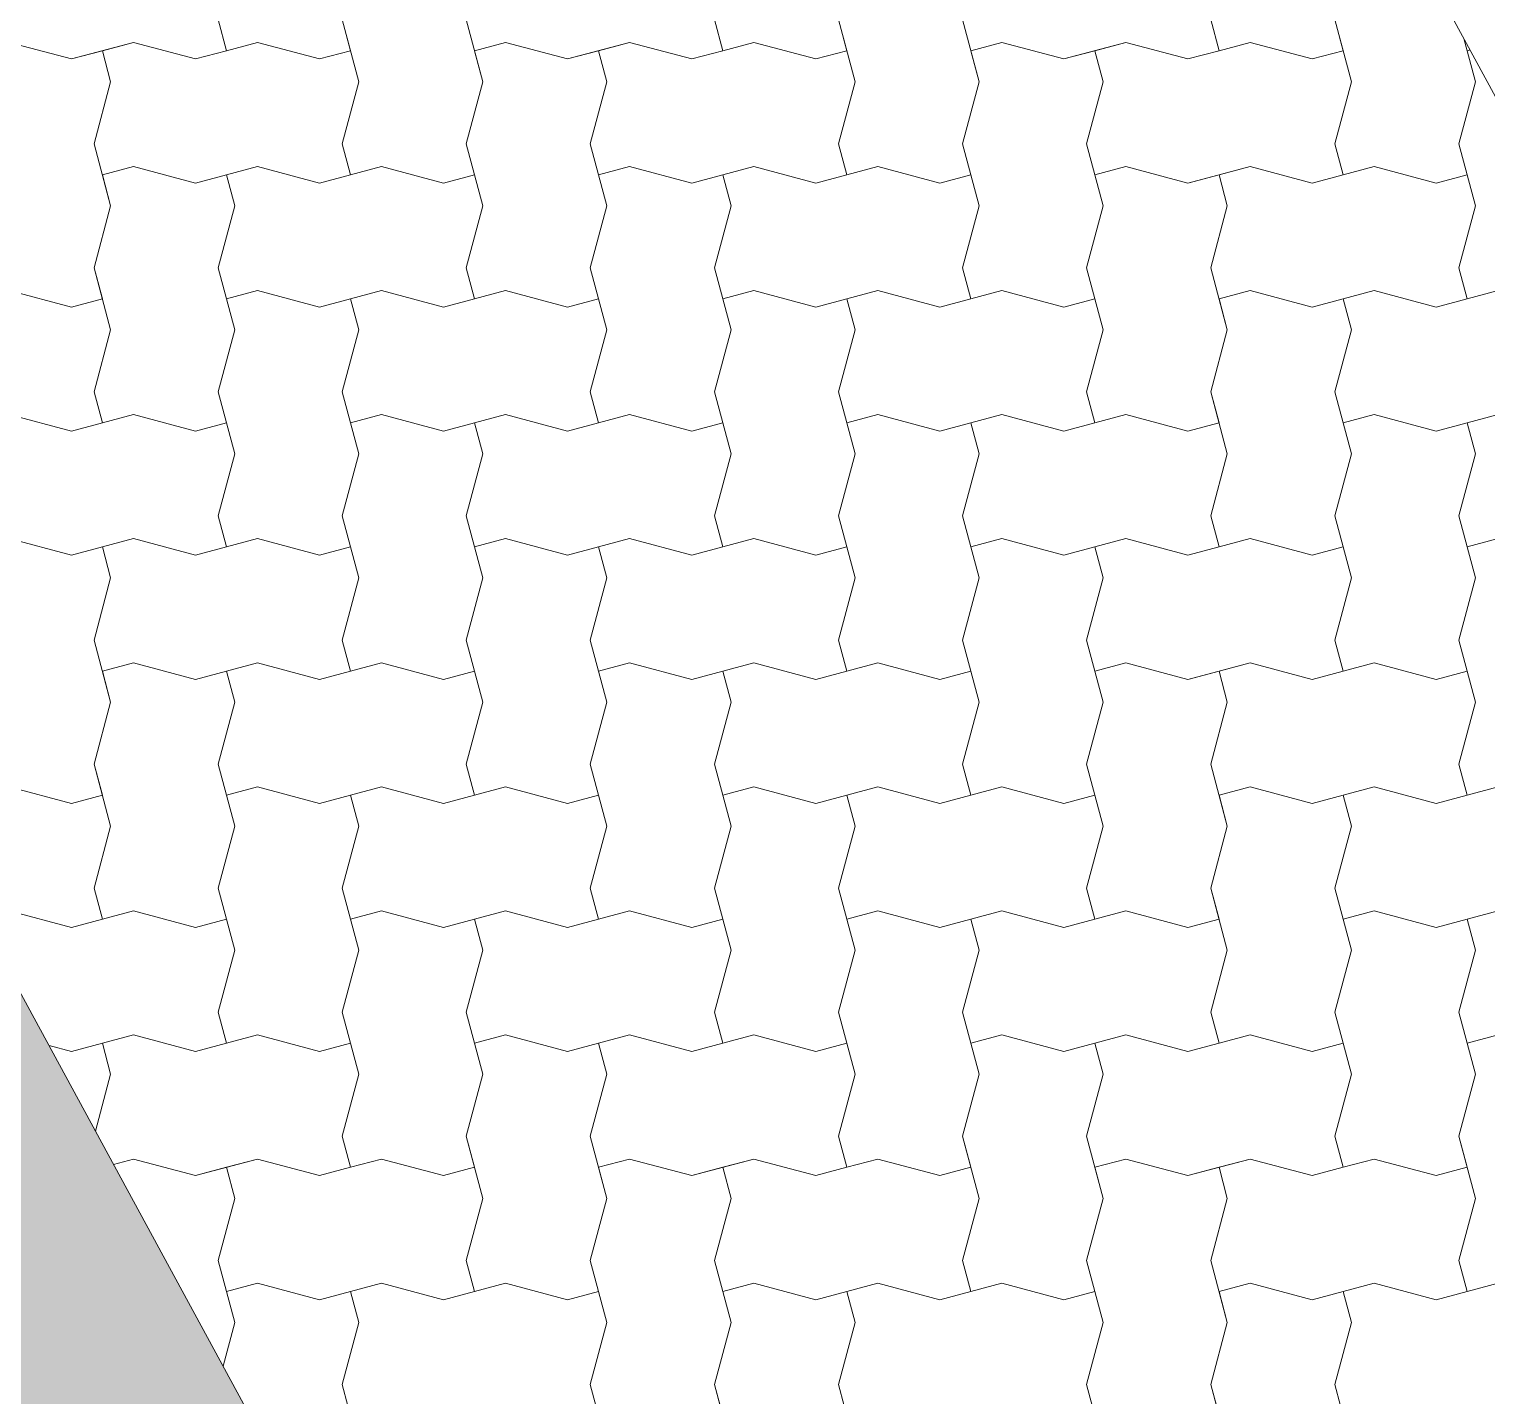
# Model space of a CAD drawing. Header units: metres. Extents: x -111189 to -108577, y -72951 to -72647.
# Drawn here: x -111165.217 to -111164.042, y -72946.557 to -72945.456 of the extents above; entities that cross this region are included whole.
import ezdxf

# ---------------------------------------------------------------- set-up
doc = ezdxf.new("R2010")
doc.units = ezdxf.units.M
doc.header["$MEASUREMENT"] = 0
doc.set_wipeout_variables(frame=1)
doc.linetypes.add('Wipeout_Contour', pattern=[1, 0, -1])
for name, color, linetype in [('02 - ESTRADAS', 7, 'Continuous'), ('02 - PASSEIOS', 7, 'Continuous'), ('Planta Piso -1_1_01 - TERRENO PROPOSTO', 7, 'Continuous')]:
    doc.layers.add(name, color=color, linetype=linetype)

# ---------------------------------------------------------------- blocks, each defined once
blk = doc.blocks.new('Malha_7_1', base_point=(-111182.45, -72914.5203))
at = {"layer": '02 - ESTRADAS', "linetype": 'Continuous', "lineweight": 0}
blk.add_hatch(color=59, dxfattribs=at).paths.add_polyline_path([(-111182.45, -72914.5203), (-111188.8126, -72916.4733), (-111186.8713, -72920.0457), (-111184.43, -72924.5384), (-111179.542, -72933.5337), (-111178.9858, -72934.5573), (-111177.1266, -72937.9788), (-111170.2715, -72950.5942), (-111163.9365, -72948.6033), (-111171.3979, -72934.867), (-111173.1932, -72931.5618), (-111177.5277, -72923.5822), (-111178.6992, -72921.4255), (-111179.283, -72920.3506), (-111181.1398, -72916.9324)])
at = {"layer": '02 - ESTRADAS', "color": 7, "linetype": 'Continuous', "lineweight": 13, "flags": 128}
blk.add_lwpolyline([(-111182.45, -72914.5203), (-111181.1398, -72916.9324), (-111179.283, -72920.3506), (-111178.6992, -72921.4255), (-111177.5277, -72923.5822), (-111173.1932, -72931.5618), (-111171.3979, -72934.867), (-111163.9365, -72948.6033), (-111170.2715, -72950.5942), (-111177.1266, -72937.9788), (-111178.9858, -72934.5573), (-111179.542, -72933.5337), (-111184.43, -72924.5384), (-111186.8713, -72920.0457), (-111188.8126, -72916.4733)], close=True, dxfattribs=at)
blk = doc.blocks.new('*X25', base_point=(-110957.0649, -73026.2797))
at = {"layer": '02 - PASSEIOS', "color": 253, "linetype": 'Continuous', "lineweight": 9}
for p, q in [((-111165.0649, -72945.448), (-111165.0582, -72945.473)), ((-111164.9649, -72945.448), (-111164.9582, -72945.473)), ((-111164.9649, -72945.448), (-111164.9515, -72945.498)), ((-111164.8649, -72945.448), (-111164.8515, -72945.498)), ((-111164.6649, -72945.448), (-111164.6582, -72945.473)), ((-111164.5649, -72945.448), (-111164.5582, -72945.473)), ((-111164.5649, -72945.448), (-111164.5515, -72945.498)), ((-111164.4649, -72945.448), (-111164.4515, -72945.498)), ((-111164.2649, -72945.448), (-111164.2582, -72945.473)), ((-111164.1649, -72945.448), (-111164.1582, -72945.473)), ((-111164.1649, -72945.448), (-111164.1515, -72945.498)), ((-111165.2332, -72945.4663), (-111165.1832, -72945.4797)), ((-111165.2332, -72945.4663), (-111165.1832, -72945.4797)), ((-111165.1832, -72945.4797), (-111165.1332, -72945.4663)), ((-111165.1332, -72945.4663), (-111165.1582, -72945.473)), ((-111165.1332, -72945.4663), (-111165.0832, -72945.4797)), ((-111165.1332, -72945.4663), (-111165.0832, -72945.4797)), ((-111165.0332, -72945.4663), (-111165.0582, -72945.473)), ((-111165.0332, -72945.4663), (-111164.9832, -72945.4797)), ((-111164.8332, -72945.4663), (-111164.8582, -72945.473)), ((-111164.8332, -72945.4663), (-111164.8582, -72945.473)), ((-111164.8332, -72945.4663), (-111164.7832, -72945.4797)), ((-111164.8332, -72945.4663), (-111164.7832, -72945.4797)), ((-111164.7832, -72945.4797), (-111164.7332, -72945.4663)), ((-111164.7332, -72945.4663), (-111164.7582, -72945.473)), ((-111164.7332, -72945.4663), (-111164.6832, -72945.4797)), ((-111164.7332, -72945.4663), (-111164.6832, -72945.4797)), ((-111164.6332, -72945.4663), (-111164.6582, -72945.473)), ((-111164.6332, -72945.4663), (-111164.5832, -72945.4797)), ((-111164.4332, -72945.4663), (-111164.4582, -72945.473)), ((-111164.4332, -72945.4663), (-111164.4582, -72945.473)), ((-111164.4332, -72945.4663), (-111164.3832, -72945.4797)), ((-111164.4332, -72945.4663), (-111164.3832, -72945.4797)), ((-111164.3832, -72945.4797), (-111164.3332, -72945.4663)), ((-111164.3332, -72945.4663), (-111164.3582, -72945.473)), ((-111164.3332, -72945.4663), (-111164.2832, -72945.4797)), ((-111164.3332, -72945.4663), (-111164.2832, -72945.4797)), ((-111164.2332, -72945.4663), (-111164.2582, -72945.473)), ((-111164.2332, -72945.4663), (-111164.1832, -72945.4797)), ((-111164.0608, -72945.4633), (-111164.0515, -72945.498)), ((-111165.1832, -72945.4797), (-111165.1582, -72945.473)), ((-111165.1515, -72945.498), (-111165.1582, -72945.473)), ((-111165.0832, -72945.4797), (-111165.0582, -72945.473)), ((-111165.0832, -72945.4797), (-111165.0582, -72945.473)), ((-111164.9832, -72945.4797), (-111164.9582, -72945.473)), ((-111164.8515, -72945.498), (-111164.8582, -72945.473)), ((-111164.7832, -72945.4797), (-111164.7582, -72945.473)), ((-111164.7515, -72945.498), (-111164.7582, -72945.473)), ((-111164.6832, -72945.4797), (-111164.6582, -72945.473)), ((-111164.6832, -72945.4797), (-111164.6582, -72945.473)), ((-111164.5832, -72945.4797), (-111164.5582, -72945.473)), ((-111164.4515, -72945.498), (-111164.4582, -72945.473)), ((-111164.3832, -72945.4797), (-111164.3582, -72945.473)), ((-111164.3515, -72945.498), (-111164.3582, -72945.473)), ((-111164.2832, -72945.4797), (-111164.2582, -72945.473)), ((-111164.2832, -72945.4797), (-111164.2582, -72945.473)), ((-111164.1832, -72945.4797), (-111164.1582, -72945.473)), ((-111164.0558, -72945.4724), (-111164.0582, -72945.473)), ((-111164.0558, -72945.4724), (-111164.0582, -72945.473)), ((-111164.0515, -72945.498), (-111164.0582, -72945.473)), ((-111165.1515, -72945.498), (-111165.1649, -72945.548)), ((-111164.9515, -72945.498), (-111164.9649, -72945.548)), ((-111164.8515, -72945.498), (-111164.8649, -72945.548)), ((-111164.8515, -72945.498), (-111164.8649, -72945.548)), ((-111164.7515, -72945.498), (-111164.7649, -72945.548)), ((-111164.5515, -72945.498), (-111164.5649, -72945.548)), ((-111164.4515, -72945.498), (-111164.4649, -72945.548)), ((-111164.4515, -72945.498), (-111164.4649, -72945.548)), ((-111164.3515, -72945.498), (-111164.3649, -72945.548)), ((-111164.1515, -72945.498), (-111164.1649, -72945.548)), ((-111164.0515, -72945.498), (-111164.0649, -72945.548)), ((-111164.0515, -72945.498), (-111164.0649, -72945.548)), ((-111165.1649, -72945.548), (-111165.1515, -72945.598)), ((-111164.9649, -72945.548), (-111164.9582, -72945.573)), ((-111164.8649, -72945.548), (-111164.8582, -72945.573)), ((-111164.8649, -72945.548), (-111164.8515, -72945.598)), ((-111164.7649, -72945.548), (-111164.7515, -72945.598)), ((-111164.5649, -72945.548), (-111164.5582, -72945.573)), ((-111164.4649, -72945.548), (-111164.4582, -72945.573)), ((-111164.4649, -72945.548), (-111164.4515, -72945.598)), ((-111164.3649, -72945.548), (-111164.3515, -72945.598)), ((-111164.1649, -72945.548), (-111164.1582, -72945.573)), ((-111164.0649, -72945.548), (-111164.0582, -72945.573)), ((-111164.0649, -72945.548), (-111164.0515, -72945.598)), ((-111165.1332, -72945.5663), (-111165.1582, -72945.573)), ((-111165.1332, -72945.5663), (-111165.1582, -72945.573)), ((-111165.1332, -72945.5663), (-111165.0832, -72945.5797)), ((-111165.1332, -72945.5663), (-111165.0832, -72945.5797)), ((-111165.0832, -72945.5797), (-111165.0332, -72945.5663)), ((-111165.0332, -72945.5663), (-111165.0582, -72945.573)), ((-111165.0332, -72945.5663), (-111164.9832, -72945.5797)), ((-111165.0332, -72945.5663), (-111164.9832, -72945.5797)), ((-111164.9332, -72945.5663), (-111164.9582, -72945.573)), ((-111164.9332, -72945.5663), (-111164.8832, -72945.5797)), ((-111164.7332, -72945.5663), (-111164.7582, -72945.573)), ((-111164.7332, -72945.5663), (-111164.7582, -72945.573)), ((-111164.7332, -72945.5663), (-111164.6832, -72945.5797)), ((-111164.7332, -72945.5663), (-111164.6832, -72945.5797)), ((-111164.6832, -72945.5797), (-111164.6332, -72945.5663)), ((-111164.6332, -72945.5663), (-111164.6582, -72945.573)), ((-111164.6332, -72945.5663), (-111164.5832, -72945.5797)), ((-111164.6332, -72945.5663), (-111164.5832, -72945.5797)), ((-111164.5332, -72945.5663), (-111164.5582, -72945.573)), ((-111164.5332, -72945.5663), (-111164.4832, -72945.5797)), ((-111164.3332, -72945.5663), (-111164.3582, -72945.573)), ((-111164.3332, -72945.5663), (-111164.3582, -72945.573)), ((-111164.3332, -72945.5663), (-111164.2832, -72945.5797)), ((-111164.3332, -72945.5663), (-111164.2832, -72945.5797)), ((-111164.2832, -72945.5797), (-111164.2332, -72945.5663)), ((-111164.2332, -72945.5663), (-111164.2582, -72945.573)), ((-111164.2332, -72945.5663), (-111164.1832, -72945.5797)), ((-111164.2332, -72945.5663), (-111164.1832, -72945.5797)), ((-111164.1332, -72945.5663), (-111164.1582, -72945.573)), ((-111164.1332, -72945.5663), (-111164.0832, -72945.5797)), ((-111165.1515, -72945.598), (-111165.1582, -72945.573)), ((-111165.0832, -72945.5797), (-111165.0582, -72945.573)), ((-111165.0515, -72945.598), (-111165.0582, -72945.573)), ((-111164.9832, -72945.5797), (-111164.9582, -72945.573)), ((-111164.9832, -72945.5797), (-111164.9582, -72945.573)), ((-111164.8832, -72945.5797), (-111164.8582, -72945.573)), ((-111164.7515, -72945.598), (-111164.7582, -72945.573)), ((-111164.6832, -72945.5797), (-111164.6582, -72945.573)), ((-111164.6515, -72945.598), (-111164.6582, -72945.573)), ((-111164.5832, -72945.5797), (-111164.5582, -72945.573)), ((-111164.5832, -72945.5797), (-111164.5582, -72945.573)), ((-111164.4832, -72945.5797), (-111164.4582, -72945.573)), ((-111164.3515, -72945.598), (-111164.3582, -72945.573)), ((-111164.2832, -72945.5797), (-111164.2582, -72945.573)), ((-111164.2515, -72945.598), (-111164.2582, -72945.573)), ((-111164.1832, -72945.5797), (-111164.1582, -72945.573)), ((-111164.1832, -72945.5797), (-111164.1582, -72945.573)), ((-111164.0832, -72945.5797), (-111164.0582, -72945.573)), ((-111165.1515, -72945.598), (-111165.1649, -72945.648)), ((-111165.1515, -72945.598), (-111165.1649, -72945.648)), ((-111165.0515, -72945.598), (-111165.0649, -72945.648)), ((-111164.8515, -72945.598), (-111164.8649, -72945.648)), ((-111164.7515, -72945.598), (-111164.7649, -72945.648)), ((-111164.7515, -72945.598), (-111164.7649, -72945.648)), ((-111164.6515, -72945.598), (-111164.6649, -72945.648)), ((-111164.4515, -72945.598), (-111164.4649, -72945.648)), ((-111164.3515, -72945.598), (-111164.3649, -72945.648)), ((-111164.3515, -72945.598), (-111164.3649, -72945.648)), ((-111164.2515, -72945.598), (-111164.2649, -72945.648)), ((-111164.0515, -72945.598), (-111164.0649, -72945.648)), ((-111165.1649, -72945.648), (-111165.1582, -72945.673)), ((-111165.1649, -72945.648), (-111165.1515, -72945.698)), ((-111165.0649, -72945.648), (-111165.0515, -72945.698)), ((-111164.8649, -72945.648), (-111164.8582, -72945.673)), ((-111164.7649, -72945.648), (-111164.7582, -72945.673)), ((-111164.7649, -72945.648), (-111164.7515, -72945.698)), ((-111164.6649, -72945.648), (-111164.6515, -72945.698)), ((-111164.4649, -72945.648), (-111164.4582, -72945.673)), ((-111164.3649, -72945.648), (-111164.3582, -72945.673)), ((-111164.3649, -72945.648), (-111164.3515, -72945.698)), ((-111164.2649, -72945.648), (-111164.2515, -72945.698)), ((-111164.0649, -72945.648), (-111164.0582, -72945.673)), ((-111165.2332, -72945.6663), (-111165.1832, -72945.6797)), ((-111165.0332, -72945.6663), (-111165.0582, -72945.673)), ((-111165.0332, -72945.6663), (-111165.0582, -72945.673)), ((-111165.0332, -72945.6663), (-111164.9832, -72945.6797)), ((-111165.0332, -72945.6663), (-111164.9832, -72945.6797)), ((-111164.9832, -72945.6797), (-111164.9332, -72945.6663)), ((-111164.9332, -72945.6663), (-111164.9582, -72945.673)), ((-111164.9332, -72945.6663), (-111164.8832, -72945.6797)), ((-111164.9332, -72945.6663), (-111164.8832, -72945.6797)), ((-111164.8332, -72945.6663), (-111164.8582, -72945.673)), ((-111164.8332, -72945.6663), (-111164.7832, -72945.6797)), ((-111164.6332, -72945.6663), (-111164.6582, -72945.673)), ((-111164.6332, -72945.6663), (-111164.6582, -72945.673)), ((-111164.6332, -72945.6663), (-111164.5832, -72945.6797)), ((-111164.6332, -72945.6663), (-111164.5832, -72945.6797)), ((-111164.5832, -72945.6797), (-111164.5332, -72945.6663)), ((-111164.5332, -72945.6663), (-111164.5582, -72945.673)), ((-111164.5332, -72945.6663), (-111164.4832, -72945.6797)), ((-111164.5332, -72945.6663), (-111164.4832, -72945.6797)), ((-111164.4332, -72945.6663), (-111164.4582, -72945.673)), ((-111164.4332, -72945.6663), (-111164.3832, -72945.6797)), ((-111164.2332, -72945.6663), (-111164.2582, -72945.673)), ((-111164.2332, -72945.6663), (-111164.2582, -72945.673)), ((-111164.2332, -72945.6663), (-111164.1832, -72945.6797)), ((-111164.2332, -72945.6663), (-111164.1832, -72945.6797)), ((-111164.1832, -72945.6797), (-111164.1332, -72945.6663)), ((-111164.1332, -72945.6663), (-111164.1582, -72945.673)), ((-111164.1332, -72945.6663), (-111164.0832, -72945.6797)), ((-111164.1332, -72945.6663), (-111164.0832, -72945.6797)), ((-111164.0332, -72945.6663), (-111164.0582, -72945.673)), ((-111165.1832, -72945.6797), (-111165.1582, -72945.673)), ((-111165.0515, -72945.698), (-111165.0582, -72945.673)), ((-111164.9832, -72945.6797), (-111164.9582, -72945.673)), ((-111164.9515, -72945.698), (-111164.9582, -72945.673)), ((-111164.8832, -72945.6797), (-111164.8582, -72945.673)), ((-111164.8832, -72945.6797), (-111164.8582, -72945.673)), ((-111164.7832, -72945.6797), (-111164.7582, -72945.673)), ((-111164.6515, -72945.698), (-111164.6582, -72945.673)), ((-111164.5832, -72945.6797), (-111164.5582, -72945.673)), ((-111164.5515, -72945.698), (-111164.5582, -72945.673)), ((-111164.4832, -72945.6797), (-111164.4582, -72945.673)), ((-111164.4832, -72945.6797), (-111164.4582, -72945.673)), ((-111164.3832, -72945.6797), (-111164.3582, -72945.673)), ((-111164.2515, -72945.698), (-111164.2582, -72945.673)), ((-111164.1832, -72945.6797), (-111164.1582, -72945.673)), ((-111164.1515, -72945.698), (-111164.1582, -72945.673)), ((-111164.0832, -72945.6797), (-111164.0582, -72945.673)), ((-111164.0832, -72945.6797), (-111164.0582, -72945.673)), ((-111165.1515, -72945.698), (-111165.1649, -72945.748)), ((-111165.0515, -72945.698), (-111165.0649, -72945.748)), ((-111165.0515, -72945.698), (-111165.0649, -72945.748)), ((-111164.9515, -72945.698), (-111164.9649, -72945.748)), ((-111164.7515, -72945.698), (-111164.7649, -72945.748)), ((-111164.6515, -72945.698), (-111164.6649, -72945.748)), ((-111164.6515, -72945.698), (-111164.6649, -72945.748)), ((-111164.5515, -72945.698), (-111164.5649, -72945.748)), ((-111164.3515, -72945.698), (-111164.3649, -72945.748)), ((-111164.2515, -72945.698), (-111164.2649, -72945.748)), ((-111164.2515, -72945.698), (-111164.2649, -72945.748)), ((-111164.1515, -72945.698), (-111164.1649, -72945.748)), ((-111165.1649, -72945.748), (-111165.1582, -72945.773)), ((-111165.0649, -72945.748), (-111165.0582, -72945.773)), ((-111165.0649, -72945.748), (-111165.0515, -72945.798)), ((-111164.9649, -72945.748), (-111164.9515, -72945.798)), ((-111164.7649, -72945.748), (-111164.7582, -72945.773)), ((-111164.6649, -72945.748), (-111164.6582, -72945.773)), ((-111164.6649, -72945.748), (-111164.6515, -72945.798)), ((-111164.5649, -72945.748), (-111164.5515, -72945.798)), ((-111164.3649, -72945.748), (-111164.3582, -72945.773)), ((-111164.2649, -72945.748), (-111164.2582, -72945.773)), ((-111164.2649, -72945.748), (-111164.2515, -72945.798)), ((-111164.1649, -72945.748), (-111164.1515, -72945.798)), ((-111165.2332, -72945.7663), (-111165.1832, -72945.7797)), ((-111165.2332, -72945.7663), (-111165.1832, -72945.7797)), ((-111165.1332, -72945.7663), (-111165.1582, -72945.773)), ((-111165.1332, -72945.7663), (-111165.0832, -72945.7797)), ((-111164.9332, -72945.7663), (-111164.9582, -72945.773)), ((-111164.9332, -72945.7663), (-111164.9582, -72945.773)), ((-111164.9332, -72945.7663), (-111164.8832, -72945.7797)), ((-111164.9332, -72945.7663), (-111164.8832, -72945.7797)), ((-111164.8832, -72945.7797), (-111164.8332, -72945.7663)), ((-111164.8332, -72945.7663), (-111164.8582, -72945.773)), ((-111164.8332, -72945.7663), (-111164.7832, -72945.7797)), ((-111164.8332, -72945.7663), (-111164.7832, -72945.7797)), ((-111164.7332, -72945.7663), (-111164.7582, -72945.773)), ((-111164.7332, -72945.7663), (-111164.6832, -72945.7797)), ((-111164.5332, -72945.7663), (-111164.5582, -72945.773)), ((-111164.5332, -72945.7663), (-111164.5582, -72945.773)), ((-111164.5332, -72945.7663), (-111164.4832, -72945.7797)), ((-111164.5332, -72945.7663), (-111164.4832, -72945.7797)), ((-111164.4832, -72945.7797), (-111164.4332, -72945.7663)), ((-111164.4332, -72945.7663), (-111164.4582, -72945.773)), ((-111164.4332, -72945.7663), (-111164.3832, -72945.7797)), ((-111164.4332, -72945.7663), (-111164.3832, -72945.7797)), ((-111164.3332, -72945.7663), (-111164.3582, -72945.773)), ((-111164.3332, -72945.7663), (-111164.2832, -72945.7797)), ((-111164.1332, -72945.7663), (-111164.1582, -72945.773)), ((-111164.1332, -72945.7663), (-111164.1582, -72945.773)), ((-111164.1332, -72945.7663), (-111164.0832, -72945.7797)), ((-111164.1332, -72945.7663), (-111164.0832, -72945.7797)), ((-111164.0832, -72945.7797), (-111164.0332, -72945.7663)), ((-111164.0332, -72945.7663), (-111164.0582, -72945.773)), ((-111165.1832, -72945.7797), (-111165.1582, -72945.773)), ((-111165.1832, -72945.7797), (-111165.1582, -72945.773)), ((-111165.0832, -72945.7797), (-111165.0582, -72945.773)), ((-111164.9515, -72945.798), (-111164.9582, -72945.773)), ((-111164.8832, -72945.7797), (-111164.8582, -72945.773)), ((-111164.8515, -72945.798), (-111164.8582, -72945.773)), ((-111164.7832, -72945.7797), (-111164.7582, -72945.773)), ((-111164.7832, -72945.7797), (-111164.7582, -72945.773)), ((-111164.6832, -72945.7797), (-111164.6582, -72945.773)), ((-111164.5515, -72945.798), (-111164.5582, -72945.773)), ((-111164.4832, -72945.7797), (-111164.4582, -72945.773)), ((-111164.4515, -72945.798), (-111164.4582, -72945.773)), ((-111164.3832, -72945.7797), (-111164.3582, -72945.773)), ((-111164.3832, -72945.7797), (-111164.3582, -72945.773)), ((-111164.2832, -72945.7797), (-111164.2582, -72945.773)), ((-111164.1515, -72945.798), (-111164.1582, -72945.773)), ((-111164.0832, -72945.7797), (-111164.0582, -72945.773)), ((-111164.0515, -72945.798), (-111164.0582, -72945.773)), ((-111165.0515, -72945.798), (-111165.0649, -72945.848)), ((-111164.9515, -72945.798), (-111164.9649, -72945.848)), ((-111164.9515, -72945.798), (-111164.9649, -72945.848)), ((-111164.8515, -72945.798), (-111164.8649, -72945.848)), ((-111164.6515, -72945.798), (-111164.6649, -72945.848)), ((-111164.5515, -72945.798), (-111164.5649, -72945.848)), ((-111164.5515, -72945.798), (-111164.5649, -72945.848)), ((-111164.4515, -72945.798), (-111164.4649, -72945.848)), ((-111164.2515, -72945.798), (-111164.2649, -72945.848)), ((-111164.1515, -72945.798), (-111164.1649, -72945.848)), ((-111164.1515, -72945.798), (-111164.1649, -72945.848)), ((-111164.0515, -72945.798), (-111164.0649, -72945.848)), ((-111165.0649, -72945.848), (-111165.0582, -72945.873)), ((-111164.9649, -72945.848), (-111164.9582, -72945.873)), ((-111164.9649, -72945.848), (-111164.9515, -72945.898)), ((-111164.8649, -72945.848), (-111164.8515, -72945.898)), ((-111164.6649, -72945.848), (-111164.6582, -72945.873)), ((-111164.5649, -72945.848), (-111164.5582, -72945.873)), ((-111164.5649, -72945.848), (-111164.5515, -72945.898)), ((-111164.4649, -72945.848), (-111164.4515, -72945.898)), ((-111164.2649, -72945.848), (-111164.2582, -72945.873)), ((-111164.1649, -72945.848), (-111164.1582, -72945.873)), ((-111164.1649, -72945.848), (-111164.1515, -72945.898)), ((-111164.0649, -72945.848), (-111164.0515, -72945.898)), ((-111165.2332, -72945.8663), (-111165.1832, -72945.8797)), ((-111165.2332, -72945.8663), (-111165.1832, -72945.8797)), ((-111165.1832, -72945.8797), (-111165.1332, -72945.8663)), ((-111165.1832, -72945.8797), (-111165.1582, -72945.873)), ((-111165.1332, -72945.8663), (-111165.1582, -72945.873)), ((-111165.1515, -72945.898), (-111165.1582, -72945.873)), ((-111165.1332, -72945.8663), (-111165.0832, -72945.8797)), ((-111165.1332, -72945.8663), (-111165.0832, -72945.8797)), ((-111165.0832, -72945.8797), (-111165.0582, -72945.873)), ((-111165.0832, -72945.8797), (-111165.0582, -72945.873)), ((-111165.0332, -72945.8663), (-111165.0582, -72945.873)), ((-111165.0332, -72945.8663), (-111164.9832, -72945.8797)), ((-111164.9832, -72945.8797), (-111164.9582, -72945.873)), ((-111164.8332, -72945.8663), (-111164.8582, -72945.873)), ((-111164.8332, -72945.8663), (-111164.8582, -72945.873)), ((-111164.8515, -72945.898), (-111164.8582, -72945.873)), ((-111164.8332, -72945.8663), (-111164.7832, -72945.8797)), ((-111164.8332, -72945.8663), (-111164.7832, -72945.8797)), ((-111164.7832, -72945.8797), (-111164.7332, -72945.8663)), ((-111164.7832, -72945.8797), (-111164.7582, -72945.873)), ((-111164.7332, -72945.8663), (-111164.7582, -72945.873)), ((-111164.7515, -72945.898), (-111164.7582, -72945.873)), ((-111164.7332, -72945.8663), (-111164.6832, -72945.8797)), ((-111164.7332, -72945.8663), (-111164.6832, -72945.8797)), ((-111164.6832, -72945.8797), (-111164.6582, -72945.873)), ((-111164.6832, -72945.8797), (-111164.6582, -72945.873)), ((-111164.6332, -72945.8663), (-111164.6582, -72945.873)), ((-111164.6332, -72945.8663), (-111164.5832, -72945.8797)), ((-111164.5832, -72945.8797), (-111164.5582, -72945.873)), ((-111164.4332, -72945.8663), (-111164.4582, -72945.873)), ((-111164.4332, -72945.8663), (-111164.4582, -72945.873)), ((-111164.4515, -72945.898), (-111164.4582, -72945.873)), ((-111164.4332, -72945.8663), (-111164.3832, -72945.8797)), ((-111164.4332, -72945.8663), (-111164.3832, -72945.8797)), ((-111164.3832, -72945.8797), (-111164.3332, -72945.8663)), ((-111164.3832, -72945.8797), (-111164.3582, -72945.873)), ((-111164.3332, -72945.8663), (-111164.3582, -72945.873)), ((-111164.3515, -72945.898), (-111164.3582, -72945.873)), ((-111164.3332, -72945.8663), (-111164.2832, -72945.8797)), ((-111164.3332, -72945.8663), (-111164.2832, -72945.8797)), ((-111164.2832, -72945.8797), (-111164.2582, -72945.873)), ((-111164.2832, -72945.8797), (-111164.2582, -72945.873)), ((-111164.2332, -72945.8663), (-111164.2582, -72945.873)), ((-111164.2332, -72945.8663), (-111164.1832, -72945.8797)), ((-111164.1832, -72945.8797), (-111164.1582, -72945.873)), ((-111164.0332, -72945.8663), (-111164.0582, -72945.873)), ((-111164.0332, -72945.8663), (-111164.0582, -72945.873)), ((-111164.0515, -72945.898), (-111164.0582, -72945.873)), ((-111165.1515, -72945.898), (-111165.1649, -72945.948)), ((-111164.9515, -72945.898), (-111164.9649, -72945.948)), ((-111164.8515, -72945.898), (-111164.8649, -72945.948)), ((-111164.8515, -72945.898), (-111164.8649, -72945.948)), ((-111164.7515, -72945.898), (-111164.7649, -72945.948)), ((-111164.5515, -72945.898), (-111164.5649, -72945.948)), ((-111164.4515, -72945.898), (-111164.4649, -72945.948)), ((-111164.4515, -72945.898), (-111164.4649, -72945.948)), ((-111164.3515, -72945.898), (-111164.3649, -72945.948)), ((-111164.1515, -72945.898), (-111164.1649, -72945.948)), ((-111164.0515, -72945.898), (-111164.0649, -72945.948)), ((-111164.0515, -72945.898), (-111164.0649, -72945.948)), ((-111165.1649, -72945.948), (-111165.1515, -72945.998)), ((-111164.9649, -72945.948), (-111164.9582, -72945.973)), ((-111164.8649, -72945.948), (-111164.8582, -72945.973)), ((-111164.8649, -72945.948), (-111164.8515, -72945.998)), ((-111164.7649, -72945.948), (-111164.7515, -72945.998)), ((-111164.5649, -72945.948), (-111164.5582, -72945.973)), ((-111164.4649, -72945.948), (-111164.4582, -72945.973)), ((-111164.4649, -72945.948), (-111164.4515, -72945.998)), ((-111164.3649, -72945.948), (-111164.3515, -72945.998)), ((-111164.1649, -72945.948), (-111164.1582, -72945.973)), ((-111164.0649, -72945.948), (-111164.0582, -72945.973)), ((-111164.0649, -72945.948), (-111164.0515, -72945.998)), ((-111165.1332, -72945.9663), (-111165.1582, -72945.973)), ((-111165.1332, -72945.9663), (-111165.1582, -72945.973)), ((-111165.1332, -72945.9663), (-111165.0832, -72945.9797)), ((-111165.1332, -72945.9663), (-111165.0832, -72945.9797)), ((-111165.0832, -72945.9797), (-111165.0332, -72945.9663)), ((-111165.0332, -72945.9663), (-111165.0582, -72945.973)), ((-111165.0332, -72945.9663), (-111164.9832, -72945.9797)), ((-111165.0332, -72945.9663), (-111164.9832, -72945.9797)), ((-111164.9332, -72945.9663), (-111164.9582, -72945.973)), ((-111164.9332, -72945.9663), (-111164.8832, -72945.9797)), ((-111164.7332, -72945.9663), (-111164.7582, -72945.973)), ((-111164.7332, -72945.9663), (-111164.7582, -72945.973)), ((-111164.7332, -72945.9663), (-111164.6832, -72945.9797)), ((-111164.7332, -72945.9663), (-111164.6832, -72945.9797)), ((-111164.6832, -72945.9797), (-111164.6332, -72945.9663)), ((-111164.6332, -72945.9663), (-111164.6582, -72945.973)), ((-111164.6332, -72945.9663), (-111164.5832, -72945.9797)), ((-111164.6332, -72945.9663), (-111164.5832, -72945.9797)), ((-111164.5332, -72945.9663), (-111164.5582, -72945.973)), ((-111164.5332, -72945.9663), (-111164.4832, -72945.9797)), ((-111164.3332, -72945.9663), (-111164.3582, -72945.973)), ((-111164.3332, -72945.9663), (-111164.3582, -72945.973)), ((-111164.3332, -72945.9663), (-111164.2832, -72945.9797)), ((-111164.3332, -72945.9663), (-111164.2832, -72945.9797)), ((-111164.2832, -72945.9797), (-111164.2332, -72945.9663)), ((-111164.2332, -72945.9663), (-111164.2582, -72945.973)), ((-111164.2332, -72945.9663), (-111164.1832, -72945.9797)), ((-111164.2332, -72945.9663), (-111164.1832, -72945.9797)), ((-111164.1332, -72945.9663), (-111164.1582, -72945.973)), ((-111164.1332, -72945.9663), (-111164.0832, -72945.9797)), ((-111165.1515, -72945.998), (-111165.1582, -72945.973)), ((-111165.0832, -72945.9797), (-111165.0582, -72945.973)), ((-111165.0515, -72945.998), (-111165.0582, -72945.973)), ((-111164.9832, -72945.9797), (-111164.9582, -72945.973)), ((-111164.9832, -72945.9797), (-111164.9582, -72945.973)), ((-111164.8832, -72945.9797), (-111164.8582, -72945.973)), ((-111164.7515, -72945.998), (-111164.7582, -72945.973)), ((-111164.6832, -72945.9797), (-111164.6582, -72945.973)), ((-111164.6515, -72945.998), (-111164.6582, -72945.973)), ((-111164.5832, -72945.9797), (-111164.5582, -72945.973)), ((-111164.5832, -72945.9797), (-111164.5582, -72945.973)), ((-111164.4832, -72945.9797), (-111164.4582, -72945.973)), ((-111164.3515, -72945.998), (-111164.3582, -72945.973)), ((-111164.2832, -72945.9797), (-111164.2582, -72945.973)), ((-111164.2515, -72945.998), (-111164.2582, -72945.973)), ((-111164.1832, -72945.9797), (-111164.1582, -72945.973)), ((-111164.1832, -72945.9797), (-111164.1582, -72945.973)), ((-111164.0832, -72945.9797), (-111164.0582, -72945.973)), ((-111165.1515, -72945.998), (-111165.1649, -72946.048)), ((-111165.1515, -72945.998), (-111165.1649, -72946.048)), ((-111165.0515, -72945.998), (-111165.0649, -72946.048)), ((-111164.8515, -72945.998), (-111164.8649, -72946.048)), ((-111164.7515, -72945.998), (-111164.7649, -72946.048)), ((-111164.7515, -72945.998), (-111164.7649, -72946.048)), ((-111164.6515, -72945.998), (-111164.6649, -72946.048)), ((-111164.4515, -72945.998), (-111164.4649, -72946.048)), ((-111164.3515, -72945.998), (-111164.3649, -72946.048)), ((-111164.3515, -72945.998), (-111164.3649, -72946.048)), ((-111164.2515, -72945.998), (-111164.2649, -72946.048)), ((-111164.0515, -72945.998), (-111164.0649, -72946.048)), ((-111165.1649, -72946.048), (-111165.1582, -72946.073)), ((-111165.1649, -72946.048), (-111165.1515, -72946.098)), ((-111165.0649, -72946.048), (-111165.0515, -72946.098)), ((-111164.8649, -72946.048), (-111164.8582, -72946.073)), ((-111164.7649, -72946.048), (-111164.7582, -72946.073)), ((-111164.7649, -72946.048), (-111164.7515, -72946.098)), ((-111164.6649, -72946.048), (-111164.6515, -72946.098)), ((-111164.4649, -72946.048), (-111164.4582, -72946.073)), ((-111164.3649, -72946.048), (-111164.3582, -72946.073)), ((-111164.3649, -72946.048), (-111164.3515, -72946.098)), ((-111164.2649, -72946.048), (-111164.2515, -72946.098)), ((-111164.0649, -72946.048), (-111164.0582, -72946.073)), ((-111165.2332, -72946.0663), (-111165.1832, -72946.0797)), ((-111165.1832, -72946.0797), (-111165.1582, -72946.073)), ((-111165.0332, -72946.0663), (-111165.0582, -72946.073)), ((-111165.0332, -72946.0663), (-111165.0582, -72946.073)), ((-111165.0515, -72946.098), (-111165.0582, -72946.073)), ((-111165.0332, -72946.0663), (-111164.9832, -72946.0797)), ((-111165.0332, -72946.0663), (-111164.9832, -72946.0797)), ((-111164.9832, -72946.0797), (-111164.9332, -72946.0663)), ((-111164.9832, -72946.0797), (-111164.9582, -72946.073)), ((-111164.9332, -72946.0663), (-111164.9582, -72946.073)), ((-111164.9515, -72946.098), (-111164.9582, -72946.073)), ((-111164.9332, -72946.0663), (-111164.8832, -72946.0797)), ((-111164.9332, -72946.0663), (-111164.8832, -72946.0797)), ((-111164.8832, -72946.0797), (-111164.8582, -72946.073)), ((-111164.8832, -72946.0797), (-111164.8582, -72946.073)), ((-111164.8332, -72946.0663), (-111164.8582, -72946.073)), ((-111164.8332, -72946.0663), (-111164.7832, -72946.0797)), ((-111164.7832, -72946.0797), (-111164.7582, -72946.073)), ((-111164.6332, -72946.0663), (-111164.6582, -72946.073)), ((-111164.6332, -72946.0663), (-111164.6582, -72946.073)), ((-111164.6515, -72946.098), (-111164.6582, -72946.073)), ((-111164.6332, -72946.0663), (-111164.5832, -72946.0797)), ((-111164.6332, -72946.0663), (-111164.5832, -72946.0797)), ((-111164.5832, -72946.0797), (-111164.5332, -72946.0663)), ((-111164.5832, -72946.0797), (-111164.5582, -72946.073)), ((-111164.5332, -72946.0663), (-111164.5582, -72946.073)), ((-111164.5515, -72946.098), (-111164.5582, -72946.073)), ((-111164.5332, -72946.0663), (-111164.4832, -72946.0797)), ((-111164.5332, -72946.0663), (-111164.4832, -72946.0797)), ((-111164.4832, -72946.0797), (-111164.4582, -72946.073)), ((-111164.4832, -72946.0797), (-111164.4582, -72946.073)), ((-111164.4332, -72946.0663), (-111164.4582, -72946.073)), ((-111164.4332, -72946.0663), (-111164.3832, -72946.0797)), ((-111164.3832, -72946.0797), (-111164.3582, -72946.073)), ((-111164.2332, -72946.0663), (-111164.2582, -72946.073)), ((-111164.2332, -72946.0663), (-111164.2582, -72946.073)), ((-111164.2515, -72946.098), (-111164.2582, -72946.073)), ((-111164.2332, -72946.0663), (-111164.1832, -72946.0797)), ((-111164.2332, -72946.0663), (-111164.1832, -72946.0797)), ((-111164.1832, -72946.0797), (-111164.1332, -72946.0663)), ((-111164.1832, -72946.0797), (-111164.1582, -72946.073)), ((-111164.1332, -72946.0663), (-111164.1582, -72946.073)), ((-111164.1515, -72946.098), (-111164.1582, -72946.073)), ((-111164.1332, -72946.0663), (-111164.0832, -72946.0797)), ((-111164.1332, -72946.0663), (-111164.0832, -72946.0797)), ((-111164.0832, -72946.0797), (-111164.0582, -72946.073)), ((-111164.0832, -72946.0797), (-111164.0582, -72946.073)), ((-111164.0332, -72946.0663), (-111164.0582, -72946.073)), ((-111165.1515, -72946.098), (-111165.1649, -72946.148)), ((-111165.0515, -72946.098), (-111165.0649, -72946.148)), ((-111165.0515, -72946.098), (-111165.0649, -72946.148)), ((-111164.9515, -72946.098), (-111164.9649, -72946.148)), ((-111164.7515, -72946.098), (-111164.7649, -72946.148)), ((-111164.6515, -72946.098), (-111164.6649, -72946.148)), ((-111164.6515, -72946.098), (-111164.6649, -72946.148)), ((-111164.5515, -72946.098), (-111164.5649, -72946.148)), ((-111164.3515, -72946.098), (-111164.3649, -72946.148)), ((-111164.2515, -72946.098), (-111164.2649, -72946.148)), ((-111164.2515, -72946.098), (-111164.2649, -72946.148)), ((-111164.1515, -72946.098), (-111164.1649, -72946.148)), ((-111165.1649, -72946.148), (-111165.1582, -72946.173)), ((-111165.0649, -72946.148), (-111165.0582, -72946.173)), ((-111165.0649, -72946.148), (-111165.0515, -72946.198)), ((-111164.9649, -72946.148), (-111164.9515, -72946.198)), ((-111164.7649, -72946.148), (-111164.7582, -72946.173)), ((-111164.6649, -72946.148), (-111164.6582, -72946.173)), ((-111164.6649, -72946.148), (-111164.6515, -72946.198)), ((-111164.5649, -72946.148), (-111164.5515, -72946.198)), ((-111164.3649, -72946.148), (-111164.3582, -72946.173)), ((-111164.2649, -72946.148), (-111164.2582, -72946.173)), ((-111164.2649, -72946.148), (-111164.2515, -72946.198)), ((-111164.1649, -72946.148), (-111164.1515, -72946.198)), ((-111165.2332, -72946.1663), (-111165.1832, -72946.1797)), ((-111165.2332, -72946.1663), (-111165.1832, -72946.1797)), ((-111165.1332, -72946.1663), (-111165.1582, -72946.173)), ((-111165.1332, -72946.1663), (-111165.0832, -72946.1797)), ((-111164.9332, -72946.1663), (-111164.9582, -72946.173)), ((-111164.9332, -72946.1663), (-111164.9582, -72946.173)), ((-111164.9332, -72946.1663), (-111164.8832, -72946.1797)), ((-111164.9332, -72946.1663), (-111164.8832, -72946.1797)), ((-111164.8832, -72946.1797), (-111164.8332, -72946.1663)), ((-111164.8332, -72946.1663), (-111164.8582, -72946.173)), ((-111164.8332, -72946.1663), (-111164.7832, -72946.1797)), ((-111164.8332, -72946.1663), (-111164.7832, -72946.1797)), ((-111164.7332, -72946.1663), (-111164.7582, -72946.173)), ((-111164.7332, -72946.1663), (-111164.6832, -72946.1797)), ((-111164.5332, -72946.1663), (-111164.5582, -72946.173)), ((-111164.5332, -72946.1663), (-111164.5582, -72946.173)), ((-111164.5332, -72946.1663), (-111164.4832, -72946.1797)), ((-111164.5332, -72946.1663), (-111164.4832, -72946.1797)), ((-111164.4832, -72946.1797), (-111164.4332, -72946.1663)), ((-111164.4332, -72946.1663), (-111164.4582, -72946.173)), ((-111164.4332, -72946.1663), (-111164.3832, -72946.1797)), ((-111164.4332, -72946.1663), (-111164.3832, -72946.1797)), ((-111164.3332, -72946.1663), (-111164.3582, -72946.173)), ((-111164.3332, -72946.1663), (-111164.2832, -72946.1797)), ((-111164.1332, -72946.1663), (-111164.1582, -72946.173)), ((-111164.1332, -72946.1663), (-111164.1582, -72946.173)), ((-111164.1332, -72946.1663), (-111164.0832, -72946.1797)), ((-111164.1332, -72946.1663), (-111164.0832, -72946.1797)), ((-111164.0832, -72946.1797), (-111164.0332, -72946.1663)), ((-111164.0332, -72946.1663), (-111164.0582, -72946.173)), ((-111165.1832, -72946.1797), (-111165.1582, -72946.173)), ((-111165.1832, -72946.1797), (-111165.1582, -72946.173)), ((-111165.0832, -72946.1797), (-111165.0582, -72946.173)), ((-111164.9515, -72946.198), (-111164.9582, -72946.173)), ((-111164.8832, -72946.1797), (-111164.8582, -72946.173)), ((-111164.8515, -72946.198), (-111164.8582, -72946.173)), ((-111164.7832, -72946.1797), (-111164.7582, -72946.173)), ((-111164.7832, -72946.1797), (-111164.7582, -72946.173)), ((-111164.6832, -72946.1797), (-111164.6582, -72946.173)), ((-111164.5515, -72946.198), (-111164.5582, -72946.173)), ((-111164.4832, -72946.1797), (-111164.4582, -72946.173)), ((-111164.4515, -72946.198), (-111164.4582, -72946.173)), ((-111164.3832, -72946.1797), (-111164.3582, -72946.173)), ((-111164.3832, -72946.1797), (-111164.3582, -72946.173)), ((-111164.2832, -72946.1797), (-111164.2582, -72946.173)), ((-111164.1515, -72946.198), (-111164.1582, -72946.173)), ((-111164.0832, -72946.1797), (-111164.0582, -72946.173)), ((-111164.0515, -72946.198), (-111164.0582, -72946.173)), ((-111165.0515, -72946.198), (-111165.0649, -72946.248)), ((-111164.9515, -72946.198), (-111164.9649, -72946.248)), ((-111164.9515, -72946.198), (-111164.9649, -72946.248)), ((-111164.8515, -72946.198), (-111164.8649, -72946.248)), ((-111164.6515, -72946.198), (-111164.6649, -72946.248)), ((-111164.5515, -72946.198), (-111164.5649, -72946.248)), ((-111164.5515, -72946.198), (-111164.5649, -72946.248)), ((-111164.4515, -72946.198), (-111164.4649, -72946.248)), ((-111164.2515, -72946.198), (-111164.2649, -72946.248)), ((-111164.1515, -72946.198), (-111164.1649, -72946.248)), ((-111164.1515, -72946.198), (-111164.1649, -72946.248)), ((-111164.0515, -72946.198), (-111164.0649, -72946.248)), ((-111165.0649, -72946.248), (-111165.0582, -72946.273)), ((-111164.9649, -72946.248), (-111164.9582, -72946.273)), ((-111164.9649, -72946.248), (-111164.9515, -72946.298)), ((-111164.8649, -72946.248), (-111164.8515, -72946.298)), ((-111164.6649, -72946.248), (-111164.6582, -72946.273)), ((-111164.5649, -72946.248), (-111164.5582, -72946.273)), ((-111164.5649, -72946.248), (-111164.5515, -72946.298)), ((-111164.4649, -72946.248), (-111164.4515, -72946.298)), ((-111164.2649, -72946.248), (-111164.2582, -72946.273)), ((-111164.1649, -72946.248), (-111164.1582, -72946.273)), ((-111164.1649, -72946.248), (-111164.1515, -72946.298)), ((-111164.0649, -72946.248), (-111164.0515, -72946.298)), ((-111165.2012, -72946.2749), (-111165.1832, -72946.2797)), ((-111165.2012, -72946.2749), (-111165.1832, -72946.2797)), ((-111165.1832, -72946.2797), (-111165.1332, -72946.2663)), ((-111165.1832, -72946.2797), (-111165.1582, -72946.273)), ((-111165.1332, -72946.2663), (-111165.1582, -72946.273)), ((-111165.1515, -72946.298), (-111165.1582, -72946.273)), ((-111165.1332, -72946.2663), (-111165.0832, -72946.2797)), ((-111165.1332, -72946.2663), (-111165.0832, -72946.2797)), ((-111165.0832, -72946.2797), (-111165.0582, -72946.273)), ((-111165.0832, -72946.2797), (-111165.0582, -72946.273)), ((-111165.0332, -72946.2663), (-111165.0582, -72946.273)), ((-111165.0332, -72946.2663), (-111164.9832, -72946.2797)), ((-111164.9832, -72946.2797), (-111164.9582, -72946.273)), ((-111164.8332, -72946.2663), (-111164.8582, -72946.273)), ((-111164.8332, -72946.2663), (-111164.8582, -72946.273)), ((-111164.8515, -72946.298), (-111164.8582, -72946.273)), ((-111164.8332, -72946.2663), (-111164.7832, -72946.2797)), ((-111164.8332, -72946.2663), (-111164.7832, -72946.2797)), ((-111164.7832, -72946.2797), (-111164.7332, -72946.2663)), ((-111164.7832, -72946.2797), (-111164.7582, -72946.273)), ((-111164.7332, -72946.2663), (-111164.7582, -72946.273)), ((-111164.7515, -72946.298), (-111164.7582, -72946.273)), ((-111164.7332, -72946.2663), (-111164.6832, -72946.2797)), ((-111164.7332, -72946.2663), (-111164.6832, -72946.2797)), ((-111164.6832, -72946.2797), (-111164.6582, -72946.273)), ((-111164.6832, -72946.2797), (-111164.6582, -72946.273)), ((-111164.6332, -72946.2663), (-111164.6582, -72946.273)), ((-111164.6332, -72946.2663), (-111164.5832, -72946.2797)), ((-111164.5832, -72946.2797), (-111164.5582, -72946.273)), ((-111164.4332, -72946.2663), (-111164.4582, -72946.273)), ((-111164.4332, -72946.2663), (-111164.4582, -72946.273)), ((-111164.4515, -72946.298), (-111164.4582, -72946.273)), ((-111164.4332, -72946.2663), (-111164.3832, -72946.2797)), ((-111164.4332, -72946.2663), (-111164.3832, -72946.2797)), ((-111164.3832, -72946.2797), (-111164.3332, -72946.2663)), ((-111164.3832, -72946.2797), (-111164.3582, -72946.273)), ((-111164.3332, -72946.2663), (-111164.3582, -72946.273)), ((-111164.3515, -72946.298), (-111164.3582, -72946.273)), ((-111164.3332, -72946.2663), (-111164.2832, -72946.2797)), ((-111164.3332, -72946.2663), (-111164.2832, -72946.2797)), ((-111164.2832, -72946.2797), (-111164.2582, -72946.273)), ((-111164.2832, -72946.2797), (-111164.2582, -72946.273)), ((-111164.2332, -72946.2663), (-111164.2582, -72946.273)), ((-111164.2332, -72946.2663), (-111164.1832, -72946.2797)), ((-111164.1832, -72946.2797), (-111164.1582, -72946.273)), ((-111164.0332, -72946.2663), (-111164.0582, -72946.273)), ((-111164.0332, -72946.2663), (-111164.0582, -72946.273)), ((-111164.0515, -72946.298), (-111164.0582, -72946.273)), ((-111165.1515, -72946.298), (-111165.1638, -72946.3439)), ((-111164.9515, -72946.298), (-111164.9649, -72946.348)), ((-111164.8515, -72946.298), (-111164.8649, -72946.348)), ((-111164.8515, -72946.298), (-111164.8649, -72946.348)), ((-111164.7515, -72946.298), (-111164.7649, -72946.348)), ((-111164.5515, -72946.298), (-111164.5649, -72946.348)), ((-111164.4515, -72946.298), (-111164.4649, -72946.348)), ((-111164.4515, -72946.298), (-111164.4649, -72946.348)), ((-111164.3515, -72946.298), (-111164.3649, -72946.348)), ((-111164.1515, -72946.298), (-111164.1649, -72946.348)), ((-111164.0515, -72946.298), (-111164.0649, -72946.348)), ((-111164.0515, -72946.298), (-111164.0649, -72946.348)), ((-111164.9649, -72946.348), (-111164.9582, -72946.373)), ((-111164.8649, -72946.348), (-111164.8582, -72946.373)), ((-111164.8649, -72946.348), (-111164.8515, -72946.398)), ((-111164.7649, -72946.348), (-111164.7515, -72946.398)), ((-111164.5649, -72946.348), (-111164.5582, -72946.373)), ((-111164.4649, -72946.348), (-111164.4582, -72946.373)), ((-111164.4649, -72946.348), (-111164.4515, -72946.398)), ((-111164.3649, -72946.348), (-111164.3515, -72946.398)), ((-111164.1649, -72946.348), (-111164.1582, -72946.373)), ((-111164.0649, -72946.348), (-111164.0582, -72946.373)), ((-111164.0649, -72946.348), (-111164.0515, -72946.398)), ((-111165.1332, -72946.3663), (-111165.1492, -72946.3706)), ((-111165.1332, -72946.3663), (-111165.1492, -72946.3706)), ((-111165.1332, -72946.3663), (-111165.0832, -72946.3797)), ((-111165.1332, -72946.3663), (-111165.0832, -72946.3797)), ((-111165.0832, -72946.3797), (-111165.0332, -72946.3663)), ((-111165.0332, -72946.3663), (-111165.0582, -72946.373)), ((-111165.0332, -72946.3663), (-111164.9832, -72946.3797)), ((-111165.0332, -72946.3663), (-111164.9832, -72946.3797)), ((-111164.9332, -72946.3663), (-111164.9582, -72946.373)), ((-111164.9332, -72946.3663), (-111164.8832, -72946.3797)), ((-111164.7332, -72946.3663), (-111164.7582, -72946.373)), ((-111164.7332, -72946.3663), (-111164.7582, -72946.373)), ((-111164.7332, -72946.3663), (-111164.6832, -72946.3797)), ((-111164.7332, -72946.3663), (-111164.6832, -72946.3797)), ((-111164.6832, -72946.3797), (-111164.6332, -72946.3663)), ((-111164.6332, -72946.3663), (-111164.6582, -72946.373)), ((-111164.6332, -72946.3663), (-111164.5832, -72946.3797)), ((-111164.6332, -72946.3663), (-111164.5832, -72946.3797)), ((-111164.5332, -72946.3663), (-111164.5582, -72946.373)), ((-111164.5332, -72946.3663), (-111164.4832, -72946.3797)), ((-111164.3332, -72946.3663), (-111164.3582, -72946.373)), ((-111164.3332, -72946.3663), (-111164.3582, -72946.373)), ((-111164.3332, -72946.3663), (-111164.2832, -72946.3797)), ((-111164.3332, -72946.3663), (-111164.2832, -72946.3797)), ((-111164.2832, -72946.3797), (-111164.2332, -72946.3663)), ((-111164.2332, -72946.3663), (-111164.2582, -72946.373)), ((-111164.2332, -72946.3663), (-111164.1832, -72946.3797)), ((-111164.2332, -72946.3663), (-111164.1832, -72946.3797)), ((-111164.1332, -72946.3663), (-111164.1582, -72946.373)), ((-111164.1332, -72946.3663), (-111164.0832, -72946.3797)), ((-111165.0832, -72946.3797), (-111165.0582, -72946.373)), ((-111165.0515, -72946.398), (-111165.0582, -72946.373)), ((-111164.9832, -72946.3797), (-111164.9582, -72946.373)), ((-111164.9832, -72946.3797), (-111164.9582, -72946.373)), ((-111164.8832, -72946.3797), (-111164.8582, -72946.373)), ((-111164.7515, -72946.398), (-111164.7582, -72946.373)), ((-111164.6832, -72946.3797), (-111164.6582, -72946.373)), ((-111164.6515, -72946.398), (-111164.6582, -72946.373)), ((-111164.5832, -72946.3797), (-111164.5582, -72946.373)), ((-111164.5832, -72946.3797), (-111164.5582, -72946.373)), ((-111164.4832, -72946.3797), (-111164.4582, -72946.373)), ((-111164.3515, -72946.398), (-111164.3582, -72946.373)), ((-111164.2832, -72946.3797), (-111164.2582, -72946.373)), ((-111164.2515, -72946.398), (-111164.2582, -72946.373)), ((-111164.1832, -72946.3797), (-111164.1582, -72946.373)), ((-111164.1832, -72946.3797), (-111164.1582, -72946.373)), ((-111164.0832, -72946.3797), (-111164.0582, -72946.373)), ((-111165.0515, -72946.398), (-111165.0649, -72946.448)), ((-111164.8515, -72946.398), (-111164.8649, -72946.448)), ((-111164.7515, -72946.398), (-111164.7649, -72946.448)), ((-111164.7515, -72946.398), (-111164.7649, -72946.448)), ((-111164.6515, -72946.398), (-111164.6649, -72946.448)), ((-111164.4515, -72946.398), (-111164.4649, -72946.448)), ((-111164.3515, -72946.398), (-111164.3649, -72946.448)), ((-111164.3515, -72946.398), (-111164.3649, -72946.448)), ((-111164.2515, -72946.398), (-111164.2649, -72946.448)), ((-111164.0515, -72946.398), (-111164.0649, -72946.448)), ((-111165.0649, -72946.448), (-111165.0515, -72946.498)), ((-111164.8649, -72946.448), (-111164.8582, -72946.473)), ((-111164.7649, -72946.448), (-111164.7582, -72946.473)), ((-111164.7649, -72946.448), (-111164.7515, -72946.498)), ((-111164.6649, -72946.448), (-111164.6515, -72946.498)), ((-111164.4649, -72946.448), (-111164.4582, -72946.473)), ((-111164.3649, -72946.448), (-111164.3582, -72946.473)), ((-111164.3649, -72946.448), (-111164.3515, -72946.498)), ((-111164.2649, -72946.448), (-111164.2515, -72946.498)), ((-111164.0649, -72946.448), (-111164.0582, -72946.473)), ((-111165.0332, -72946.4663), (-111165.0582, -72946.473)), ((-111165.0332, -72946.4663), (-111165.0582, -72946.473)), ((-111165.0515, -72946.498), (-111165.0582, -72946.473)), ((-111165.0332, -72946.4663), (-111164.9832, -72946.4797)), ((-111165.0332, -72946.4663), (-111164.9832, -72946.4797)), ((-111164.9832, -72946.4797), (-111164.9332, -72946.4663)), ((-111164.9832, -72946.4797), (-111164.9582, -72946.473)), ((-111164.9332, -72946.4663), (-111164.9582, -72946.473)), ((-111164.9515, -72946.498), (-111164.9582, -72946.473)), ((-111164.9332, -72946.4663), (-111164.8832, -72946.4797)), ((-111164.9332, -72946.4663), (-111164.8832, -72946.4797)), ((-111164.8832, -72946.4797), (-111164.8582, -72946.473)), ((-111164.8832, -72946.4797), (-111164.8582, -72946.473)), ((-111164.8332, -72946.4663), (-111164.8582, -72946.473)), ((-111164.8332, -72946.4663), (-111164.7832, -72946.4797)), ((-111164.7832, -72946.4797), (-111164.7582, -72946.473)), ((-111164.6332, -72946.4663), (-111164.6582, -72946.473)), ((-111164.6332, -72946.4663), (-111164.6582, -72946.473)), ((-111164.6515, -72946.498), (-111164.6582, -72946.473)), ((-111164.6332, -72946.4663), (-111164.5832, -72946.4797)), ((-111164.6332, -72946.4663), (-111164.5832, -72946.4797)), ((-111164.5832, -72946.4797), (-111164.5332, -72946.4663)), ((-111164.5832, -72946.4797), (-111164.5582, -72946.473)), ((-111164.5332, -72946.4663), (-111164.5582, -72946.473)), ((-111164.5515, -72946.498), (-111164.5582, -72946.473)), ((-111164.5332, -72946.4663), (-111164.4832, -72946.4797)), ((-111164.5332, -72946.4663), (-111164.4832, -72946.4797)), ((-111164.4832, -72946.4797), (-111164.4582, -72946.473)), ((-111164.4832, -72946.4797), (-111164.4582, -72946.473)), ((-111164.4332, -72946.4663), (-111164.4582, -72946.473)), ((-111164.4332, -72946.4663), (-111164.3832, -72946.4797)), ((-111164.3832, -72946.4797), (-111164.3582, -72946.473)), ((-111164.2332, -72946.4663), (-111164.2582, -72946.473)), ((-111164.2332, -72946.4663), (-111164.2582, -72946.473)), ((-111164.2515, -72946.498), (-111164.2582, -72946.473)), ((-111164.2332, -72946.4663), (-111164.1832, -72946.4797)), ((-111164.2332, -72946.4663), (-111164.1832, -72946.4797)), ((-111164.1832, -72946.4797), (-111164.1332, -72946.4663)), ((-111164.1832, -72946.4797), (-111164.1582, -72946.473)), ((-111164.1332, -72946.4663), (-111164.1582, -72946.473)), ((-111164.1515, -72946.498), (-111164.1582, -72946.473)), ((-111164.1332, -72946.4663), (-111164.0832, -72946.4797)), ((-111164.1332, -72946.4663), (-111164.0832, -72946.4797)), ((-111164.0832, -72946.4797), (-111164.0582, -72946.473)), ((-111164.0832, -72946.4797), (-111164.0582, -72946.473)), ((-111164.0332, -72946.4663), (-111164.0582, -72946.473)), ((-111165.0515, -72946.498), (-111165.0609, -72946.5332)), ((-111165.0515, -72946.498), (-111165.0609, -72946.5332)), ((-111164.9515, -72946.498), (-111164.9649, -72946.548)), ((-111164.7515, -72946.498), (-111164.7649, -72946.548)), ((-111164.6515, -72946.498), (-111164.6649, -72946.548)), ((-111164.6515, -72946.498), (-111164.6649, -72946.548)), ((-111164.5515, -72946.498), (-111164.5649, -72946.548)), ((-111164.3515, -72946.498), (-111164.3649, -72946.548)), ((-111164.2515, -72946.498), (-111164.2649, -72946.548)), ((-111164.2515, -72946.498), (-111164.2649, -72946.548)), ((-111164.1515, -72946.498), (-111164.1649, -72946.548)), ((-111164.9649, -72946.548), (-111164.9515, -72946.598)), ((-111164.7649, -72946.548), (-111164.7582, -72946.573)), ((-111164.6649, -72946.548), (-111164.6582, -72946.573)), ((-111164.6649, -72946.548), (-111164.6515, -72946.598)), ((-111164.5649, -72946.548), (-111164.5515, -72946.598)), ((-111164.3649, -72946.548), (-111164.3582, -72946.573)), ((-111164.2649, -72946.548), (-111164.2582, -72946.573)), ((-111164.2649, -72946.548), (-111164.2515, -72946.598)), ((-111164.1649, -72946.548), (-111164.1515, -72946.598))]:
    blk.add_line(p, q, dxfattribs=at)
blk = doc.blocks.new('Malha_8_1', base_point=(-111182.45, -72914.5203))
at = {"color": 254, "linetype": 'Wipeout_Contour', "lineweight": 0, "ltscale": 1861428.278801215}
blk.add_wipeout([(-111182.45, -72914.5203), (-111181.1398, -72916.9324), (-111179.283, -72920.3506), (-111178.6992, -72921.4255), (-111173.1932, -72931.5618), (-111171.3979, -72934.867), (-111163.9365, -72948.6033), (-111162.5896, -72948.18), (-111170.1617, -72934.1975), (-111171.9536, -72930.8885), (-111177.4458, -72920.7467), (-111178.0283, -72919.6711), (-111179.8807, -72916.2505), (-111181.0503, -72914.0907)], dxfattribs=at).dxf.layer = '02 - PASSEIOS'
at = {"layer": '02 - PASSEIOS', "color": 7, "linetype": 'Continuous', "lineweight": 13, "flags": 128}
blk.add_lwpolyline([(-111182.45, -72914.5203), (-111181.0503, -72914.0907), (-111179.8807, -72916.2505), (-111178.0283, -72919.6711), (-111177.4458, -72920.7467), (-111171.9536, -72930.8885), (-111170.1617, -72934.1975), (-111162.5896, -72948.18), (-111163.9365, -72948.6033), (-111171.3979, -72934.867), (-111173.1932, -72931.5618), (-111178.6992, -72921.4255), (-111179.283, -72920.3506), (-111181.1398, -72916.9324)], close=True, dxfattribs=at)
at = {"layer": '02 - PASSEIOS', "color": 7, "lineweight": 13}
blk.add_blockref('*X25', (-110957.0649, -73026.2797), dxfattribs=at)

msp = doc.modelspace()

# ---------------------------------------------------------------- block references
at = {"layer": 'Planta Piso -1_1_01 - TERRENO PROPOSTO', "color": 252, "linetype": 'Continuous', "lineweight": 0, "true_color": 0x939598, "transparency": 33554539}
msp.add_blockref('Malha_7_1', (-111182.45, -72914.5203), dxfattribs=at)

# ---------------------------------------------------------------- next in the draw order: block references
at = {"layer": '02 - PASSEIOS', "color": 7, "lineweight": 13}
msp.add_blockref('Malha_8_1', (-111182.45, -72914.5203), dxfattribs=at)

doc.saveas('drawing.dxf')
